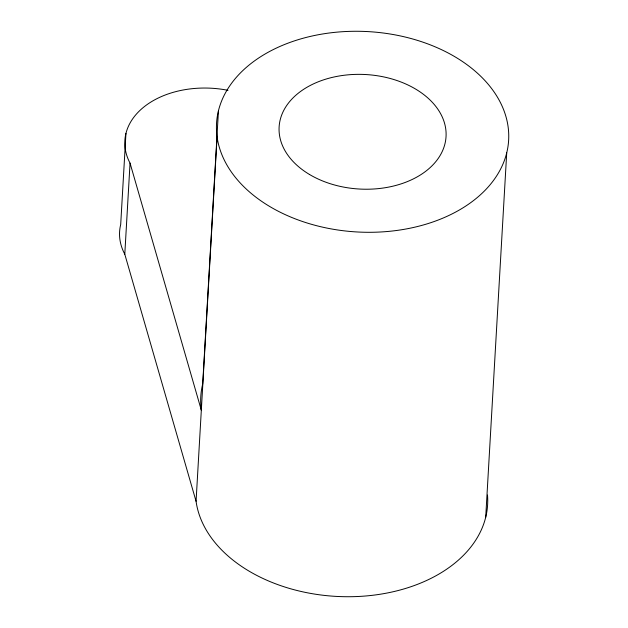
<?xml version="1.0" encoding="UTF-8"?>
<svg xmlns="http://www.w3.org/2000/svg" width="628" height="628" viewBox="0 0 628 628"><rect width="100%" height="100%" fill="white"/><g stroke="black" fill="none" stroke-linecap="round" stroke-linejoin="round"><path stroke-width="0.94" d="M125.945 133.426L120.694 224.534A83.595 57.329 3.3 0 0 124.791 254.23L196.069 501.285A146.293 100.331 3.3 0 0 352.614 596.678A146.293 100.331 3.3 0 0 487.501 495.005M124.791 254.23L130.043 163.123A83.595 57.329 3.3 0 1 145.853 105.473A83.595 57.329 3.3 0 1 228.003 90.314M218.458 110.709L202.695 384.03A146.293 100.331 3.3 0 0 201.321 410.178L130.043 163.123M196.069 501.285L217.084 136.865M485.703 517.291L506.718 152.871A146.293 100.331 3.3 0 0 311.551 36.134A146.293 100.331 3.3 0 0 269.49 206.361A146.293 100.331 3.3 0 0 506.718 152.871M309.384 174.403A83.595 57.329 3.3 0 0 444.946 143.836A83.595 57.329 3.3 0 0 333.421 77.126A83.595 57.329 3.3 0 0 309.384 174.403"/></g></svg>
